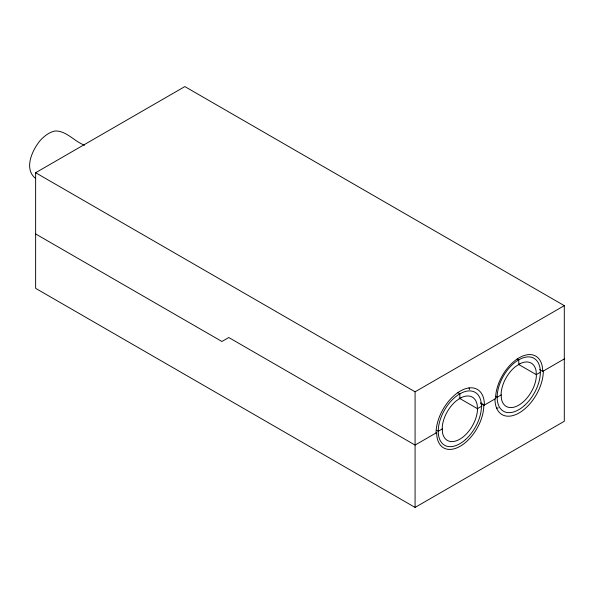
<?xml version="1.0" encoding="UTF-8"?>
<svg xmlns="http://www.w3.org/2000/svg" width="594" height="594" viewBox="0 0 594 594"><rect width="100%" height="100%" fill="white"/><g stroke="black" fill="none" stroke-linecap="round" stroke-linejoin="round"><path stroke-width="0.89" d="M35.633 233.939L35.633 288.35L415.08 507.425L564.3 421.272L564.3 305.65L184.845 86.576L35.633 172.728L35.633 233.939L221.918 341.491L228.787 337.526L415.08 445.077L436.679 432.61A33.323 19.238 -60 0 0 460.239 446.213A33.323 19.238 -60 0 0 483.798 405.405L495.582 398.604A33.323 19.238 -60 0 1 519.141 357.796A33.323 19.238 -60 0 1 542.701 371.399L564.3 358.925M564.3 305.65L415.08 391.802L415.08 507.425M442.3 428.913L438.246 431.251L436.657 430.331M477.39 408.65L481.444 406.311L481.838 406.534M497.148 397.245L501.202 394.906M540.347 372.304L536.293 374.643L518.77 364.523M35.662 178.482C23.404 169.015 32.284 149.859 40.422 140.243C44.387 136.019 49.131 132.269 54.9 130.999C66.276 130.457 74.406 141.595 84.548 145.188M539.649 369.631L542.701 371.399M517.159 358.917L518.748 359.83L518.748 364.508M495.559 396.324L497.542 397.468M480.598 402.843L484.414 405.049A34.192 19.743 -60 0 0 460.239 391.09A34.192 19.743 -60 0 0 436.063 432.967M480.746 403.638L483.798 405.405M457.454 392.463L459.845 393.837L459.845 398.515M459.065 398.069L477.784 408.872M35.633 172.728L415.08 391.802M543.317 371.042A34.192 19.743 -60 0 1 519.141 412.919A34.192 19.743 -60 0 1 494.965 398.96M498.277 407.855A34.192 19.743 -60 0 1 496.569 408.152M469 387.882A34.192 19.743 -60 0 1 469.602 389.508M461.174 397.668L456.571 400.623A24.993 14.427 -60 0 0 442.226 427.42L442.478 432.588A24.993 14.427 -60 0 0 460.825 438.587A24.993 14.427 -60 0 0 477.465 410.142L477.212 404.974A24.993 14.427 -60 0 0 461.174 397.668M520.077 363.654L515.473 366.609A24.993 14.427 -60 0 0 501.128 393.406L501.381 398.581A24.993 14.427 -60 0 0 519.728 404.581A24.993 14.427 -60 0 0 536.367 376.136L536.115 370.968A24.993 14.427 -60 0 0 520.077 363.654M524.339 405.635A30.546 17.634 -60 0 0 534.021 358.323A30.546 17.634 -60 0 0 497.883 390.362A30.546 17.634 -60 0 0 524.339 405.635M465.436 439.642A30.546 17.634 -60 0 0 475.118 392.33A30.546 17.634 -60 0 0 438.981 424.368A30.546 17.634 -60 0 0 465.436 439.642"/></g></svg>
